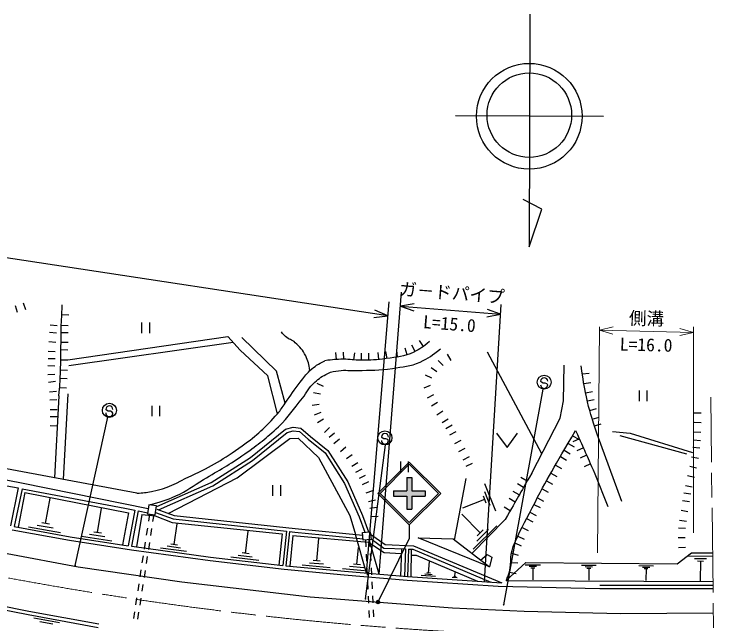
# Model space of a CAD drawing. Units: millimetres, scale not verified. Extents: x 0 to 700000, y -47500 to 447500.
# Drawn here: x 467888 to 567579, y 266460 to 353006 of the extents above; entities that cross this region are included whole.
import ezdxf
from ezdxf.enums import TextEntityAlignment as Align

# ---------------------------------------------------------------- set-up
doc = ezdxf.new("R2010")
doc.units = ezdxf.units.MM
doc.header["$LTSCALE"] = 1000
doc.header["$PDMODE"] = 32
doc.header["$PDSIZE"] = 500
doc.linetypes.add('CHAIN', pattern=[18.5, 12, -1.5, 3.5, -1.5])
for name, color, linetype, lineweight in [('M-STR-HTXT', 7, 'Continuous', 13), ('M-STR-STRC', 7, 'Continuous', 25), ('M-TTL-BAND', 7, 'Continuous', 25), ('S-TTL', 7, 'Continuous', 25)]:
    doc.layers.add(name, color=color, linetype=linetype, lineweight=lineweight)
doc.styles.add('@ＭＳ ゴシック', font='')
doc.styles.add('ＭＳ ゴシック', font='')
doc.styles.get('@ＭＳ ゴシック').set_extended_font_data('@MS Gothic')
doc.styles.get('ＭＳ ゴシック').set_extended_font_data('MS Gothic')

msp = doc.modelspace()

# ---------------------------------------------------------------- hatches: boundary and pattern name
at = {"layer": 'M-STR-STRC'}
for points in [[(521781, 285357), (523655, 285357), (523655, 287230), (524404, 287230), (524404, 285357), (526278, 285357), (526278, 284607), (524404, 284607), (524404, 282733), (523655, 282733), (523655, 284607), (521781, 284607)], [(476600, 274886), (476579, 274891), (476557, 274892), (476536, 274889), (476515, 274883), (476495, 274873), (476478, 274860), (476463, 274844), (476451, 274826), (476442, 274806), (476437, 274785), (476436, 274763), (476439, 274742), (476445, 274721), (476455, 274701), (476468, 274684), (476484, 274669), (476502, 274657), (476522, 274648), (476543, 274643), (476565, 274642), (476586, 274645), (476607, 274651), (476627, 274661), (476644, 274674), (476659, 274689), (476671, 274708), (476680, 274728), (476685, 274749), (476686, 274771), (476683, 274792), (476677, 274813), (476667, 274833), (476654, 274850), (476638, 274865), (476620, 274877)], [(517838, 270150), (517817, 270155), (517795, 270157), (517773, 270154), (517753, 270148), (517733, 270138), (517716, 270125), (517701, 270109), (517689, 270091), (517680, 270071), (517675, 270050), (517674, 270028), (517676, 270006), (517683, 269985), (517693, 269966), (517706, 269948), (517721, 269933), (517740, 269922), (517760, 269913), (517781, 269908), (517803, 269907), (517824, 269909), (517845, 269915), (517865, 269925), (517882, 269938), (517897, 269954), (517909, 269972), (517918, 269992), (517923, 270014), (517924, 270035), (517921, 270057), (517915, 270078), (517905, 270097), (517892, 270115), (517876, 270130), (517858, 270142)], [(537472, 269307), (537451, 269312), (537429, 269313), (537407, 269311), (537386, 269304), (537367, 269295), (537349, 269282), (537334, 269266), (537322, 269247), (537314, 269227), (537309, 269206), (537308, 269184), (537310, 269163), (537316, 269142), (537326, 269122), (537339, 269105), (537355, 269090), (537373, 269078), (537393, 269070), (537415, 269064), (537436, 269063), (537458, 269066), (537479, 269072), (537498, 269082), (537516, 269095), (537531, 269111), (537543, 269129), (537551, 269149), (537556, 269170), (537557, 269192), (537555, 269214), (537549, 269234), (537539, 269254), (537526, 269271), (537510, 269286), (537492, 269298)]]:
    msp.add_hatch(color=256, dxfattribs=at).paths.add_polyline_path(points)

# ---------------------------------------------------------------- linework, layer by layer
at = {"layer": 'M-STR-HTXT'}
for p, q in [((550745, 276529), (551029, 308639)), ((551024, 308154), (552968, 308626)), ((551024, 308154), (564387, 307841)), ((551024, 308154), (552944, 307591)), ((564387, 307841), (562468, 308404)), ((564387, 279411), (564387, 308639)), ((564387, 307841), (562444, 307369))]:
    msp.add_line(p, q, dxfattribs=at)
at = {"layer": 'M-STR-STRC'}
for p, q in [((520983, 310181), (328712, 339393)), ((519751, 273511), (522920, 313534)), ((517958, 273662), (521148, 312174)), ((524728, 311904), (522762, 311540)), ((522762, 311540), (537000, 310416)), ((522762, 311540), (524647, 310872)), ((534715, 272465), (537082, 311783)), ((537000, 310416), (535115, 311084)), ((518995, 309959), (520983, 310181)), ((520983, 310181), (519151, 310983)), ((535034, 310052), (537000, 310416)), ((542782, 300780), (542682, 300898)), ((543027, 300640), (542782, 300780)), ((543327, 300638), (543027, 300640)), ((543572, 300526), (543327, 300638)), ((543678, 300390), (543572, 300526)), ((537435, 269176), (543026, 299781)), ((481031, 296782), (480932, 296900)), ((481276, 296643), (481031, 296782)), ((481577, 296641), (481276, 296643)), ((481822, 296529), (481577, 296641)), ((481928, 296393), (481822, 296529)), ((476563, 274755), (481219, 295794)), ((520167, 292870), (520067, 292988)), ((520412, 292730), (520167, 292870)), ((520712, 292728), (520412, 292730)), ((520958, 292616), (520712, 292728)), ((521063, 292480), (520958, 292616)), ((517801, 270019), (520637, 291861)), ((524029, 289437), (519575, 284982)), ((524029, 289119), (519893, 284982)), ((528484, 284982), (524029, 289437)), ((528166, 284982), (524029, 289119)), ((523655, 287230), (523655, 285357)), ((523655, 287230), (524404, 287230)), ((524404, 287230), (524404, 285357)), ((521781, 285357), (523655, 285357)), ((521781, 285357), (521781, 284607)), ((524404, 285357), (526278, 285357)), ((526278, 285357), (526278, 284607)), ((519575, 284982), (524029, 280527)), ((519893, 284982), (524029, 280845)), ((521781, 284607), (523655, 284607)), ((523655, 284607), (523655, 282733)), ((524029, 280527), (528484, 284982)), ((524029, 280845), (528166, 284982)), ((524404, 284607), (524404, 282733)), ((524404, 284607), (526278, 284607)), ((523655, 282733), (524404, 282733)), ((524029, 280527), (524029, 278527)), ((519653, 269703), (524029, 278527))]:
    msp.add_line(p, q, dxfattribs=at)
for centre, radius in [((543181, 300769), 1000), ((481431, 296771), 1000), ((520566, 292859), 1000), ((519586, 269568), 150), ((519586, 269568), 120), ((519586, 269568), 90), ((519586, 269568), 60), ((519586, 269568), 30)]:
    msp.add_circle(centre, radius, dxfattribs=at)
for centre, start, end in [((543182, 300894), 359.55488, 179.55488), ((543178, 300394), 179.55488, 359.55488), ((481431, 296896), 359.55488, 179.55488), ((481428, 296396), 179.55488, 359.55488), ((520567, 292984), 359.55488, 179.55488), ((520563, 292484), 179.55488, 359.55488)]:
    msp.add_arc(centre, 500, start, end, dxfattribs=at)
msp.add_point((519586, 269568), dxfattribs=at)
at = {"layer": 'M-TTL-BAND', "color": 2, "linetype": 'CHAIN', "lineweight": 13}
msp.add_line((567579, 233922), (566846, 298634), dxfattribs=at)
msp.add_arc((558622, 764536), 500000, 259.45489, 270.91405, dxfattribs=at)
at = {"layer": 'S-TTL'}
for p, q in [((541152, 353006), (541042, 319977)), ((551604, 338471), (530604, 338541)), ((542866, 325342), (540189, 326697)), ((541042, 319977), (542866, 325342)), ((468402, 310655), (468099, 311608)), ((469555, 311018), (469255, 311971)), ((474683, 310359), (475682, 310332)), ((486000, 309230), (486000, 307730)), ((487125, 309230), (487125, 307730)), ((474013, 308747), (473017, 308835)), ((474591, 308879), (475589, 308813)), ((473922, 307719), (472925, 307802)), ((474565, 307830), (475564, 307806)), ((475532, 303928), (498272, 307252)), ((500020, 305290), (498272, 307252)), ((505186, 302318), (500253, 307096)), ((473820, 306418), (472821, 306476)), ((474560, 306435), (475560, 306437)), ((475688, 303116), (499000, 306435)), ((526035, 305853), (525492, 306692)), ((473749, 305096), (472750, 305128)), ((474552, 305383), (475552, 305373)), ((503943, 301677), (500020, 305290)), ((520866, 304131), (520713, 305119)), ((522359, 304333), (522235, 305325)), ((523702, 304640), (523457, 305610)), ((524847, 305136), (524403, 306032)), ((473717, 304063), (472717, 304099)), ((513673, 303994), (513577, 304989)), ((514707, 304024), (514686, 305024)), ((516163, 303929), (516268, 304923)), ((517259, 303878), (517258, 304878)), ((518298, 303890), (518289, 304890)), ((519688, 303976), (519613, 304973)), ((529953, 303863), (529466, 304737)), ((542847, 290621), (535145, 305050)), ((473681, 303056), (472681, 303069)), ((474532, 303940), (475532, 303928)), ((528832, 303153), (528121, 303857)), ((545903, 298134), (546034, 303203)), ((485340, 285015), (391048, 302617)), ((474497, 302516), (475497, 302488)), ((506384, 297776), (505186, 302318)), ((527944, 302239), (527133, 302823)), ((548593, 301933), (549584, 302067)), ((473688, 301878), (472690, 301806)), ((474443, 301317), (475442, 301271)), ((505316, 296299), (503943, 301677)), ((527237, 301331), (526335, 301761)), ((473763, 300841), (472768, 300736)), ((511851, 300132), (510956, 300578)), ((526994, 300283), (526072, 299895)), ((548807, 300563), (549794, 300722)), ((473901, 299440), (472904, 299369)), ((474361, 300012), (475358, 299943)), ((475513, 299095), (474873, 286969)), ((511392, 299054), (510412, 299256)), ((549066, 299236), (550046, 299435)), ((556653, 299572), (556653, 298072)), ((557778, 299572), (557778, 298072)), ((473983, 298280), (472984, 298239)), ((474270, 298848), (473651, 287197)), ((527457, 298964), (526561, 298521)), ((545466, 295643), (545903, 298134)), ((549313, 298106), (550290, 298318)), ((487442, 297431), (487442, 295931)), ((488567, 297431), (488567, 295931)), ((511221, 297600), (510230, 297462)), ((528017, 297876), (527163, 297356)), ((474031, 296860), (473031, 296849)), ((511445, 296472), (510532, 296065)), ((528766, 296672), (527941, 296107)), ((549647, 296763), (550616, 297011)), ((565463, 296386), (564463, 296366)), ((474041, 295859), (473041, 295870)), ((511858, 295499), (511000, 294985)), ((529543, 295522), (528701, 294982)), ((541412, 287869), (545466, 295643)), ((550015, 295518), (550971, 295809)), ((474014, 294531), (473016, 294587)), ((501454, 290073), (506440, 294089)), ((506440, 294089), (507523, 294391)), ((507523, 294391), (508622, 294225)), ((508622, 294225), (509996, 293075)), ((512692, 294332), (511971, 293639)), ((530091, 294662), (529224, 294163)), ((550322, 294560), (551274, 294867)), ((565479, 295002), (564479, 295030)), ((501747, 289666), (506674, 293635)), ((506674, 293635), (507554, 293881)), ((507554, 293881), (508409, 293751)), ((508409, 293751), (509678, 292690)), ((513412, 293518), (512623, 292903)), ((530624, 293743), (529751, 293254)), ((536402, 293522), (537902, 291522)), ((537902, 291522), (539402, 293522)), ((547223, 293174), (548086, 292667)), ((554206, 283843), (550710, 293370)), ((552902, 293761), (555389, 293547)), ((553922, 293222), (563391, 290600)), ((555389, 293547), (564265, 290770)), ((565436, 293648), (564437, 293693)), ((499566, 287193), (507077, 292762)), ((507077, 292762), (508262, 292801)), ((508262, 292801), (511127, 290072)), ((509678, 292690), (512063, 290738)), ((509996, 293075), (512442, 291074)), ((514092, 292660), (513325, 292018)), ((531328, 292474), (530445, 292006)), ((548179, 292715), (547265, 292309)), ((565377, 292452), (564381, 292539)), ((515032, 291538), (514266, 290895)), ((531922, 291342), (531028, 290895)), ((546002, 291101), (546864, 290593)), ((546580, 292082), (547442, 291574)), ((548748, 291436), (547834, 291029)), ((565285, 291390), (564293, 291519)), ((512063, 290738), (514841, 286368)), ((512442, 291074), (515283, 286604)), ((515903, 290480), (515104, 289879)), ((532514, 290152), (531614, 289716)), ((545478, 290210), (546340, 289703)), ((549213, 290390), (548299, 289983)), ((565082, 289933), (564099, 290116)), ((449992, 289230), (468479, 285753)), ((450142, 290016), (468943, 286480)), ((495880, 286512), (501454, 290073)), ((496117, 286070), (501747, 289666)), ((511127, 290072), (515585, 281827)), ((516736, 289334), (515885, 288808)), ((522752, 289521), (522752, 288021)), ((523877, 289521), (523877, 288021)), ((532961, 289230), (532060, 288796)), ((549757, 289166), (548844, 288759)), ((517283, 288448), (516403, 287974)), ((544771, 289001), (545635, 288496)), ((564823, 288574), (563846, 288788)), ((489771, 282151), (499566, 287193)), ((517774, 287548), (516884, 287092)), ((540756, 286723), (539888, 287220)), ((544127, 287880), (544995, 287383)), ((550375, 287777), (552240, 283144)), ((564529, 287238), (563553, 287457)), ((468943, 286480), (486949, 282846)), ((488181, 283107), (495880, 286512)), ((504616, 286156), (504616, 284656)), ((505741, 286156), (505741, 284656)), ((514841, 286368), (516913, 281680)), ((515283, 286604), (517377, 281867)), ((518237, 286636), (517327, 286222)), ((530441, 278368), (532097, 287085)), ((534689, 286406), (536270, 282499)), ((540246, 285830), (539377, 286327)), ((543511, 286781), (544384, 286293)), ((468479, 285753), (467391, 280376)), ((469020, 285652), (467930, 280269)), ((469445, 285118), (468461, 280173)), ((469020, 285652), (483605, 282909)), ((469445, 285118), (484151, 282218)), ((488383, 282650), (496117, 286070)), ((518792, 285355), (517842, 285040)), ((534694, 285271), (535484, 283317)), ((539637, 284767), (538769, 285264)), ((542887, 285633), (543766, 285157)), ((564223, 285851), (563243, 286050)), ((472380, 280701), (473032, 284309)), ((534698, 284136), (531573, 282871)), ((534501, 284624), (534896, 283648)), ((539063, 283764), (538195, 284260)), ((542220, 284369), (543105, 283904)), ((564023, 284861), (563038, 285036)), ((487011, 283358), (486855, 282069)), ((488110, 283226), (487011, 283358)), ((487955, 281936), (488110, 283226)), ((519206, 284012), (518227, 283807)), ((541734, 283427), (542623, 282968)), ((563833, 283793), (562845, 283943)), ((479758, 279422), (480292, 282877)), ((484151, 282218), (483291, 277688)), ((483605, 282909), (485041, 282619)), ((485041, 282619), (484082, 277566)), ((485531, 282520), (484576, 277490)), ((485531, 282520), (486877, 282248)), ((487994, 282258), (490496, 281359)), ((488163, 282729), (490609, 281849)), ((519421, 282992), (518433, 282836)), ((538349, 282516), (537481, 283012)), ((541161, 282308), (542051, 281853)), ((563602, 282390), (562617, 282568)), ((486061, 282002), (485287, 277392)), ((486061, 282002), (487912, 281821)), ((486855, 282069), (487955, 281936)), ((487130, 282036), (486978, 281048)), ((487726, 281964), (487574, 280976)), ((487912, 281821), (490334, 280863)), ((490496, 281359), (506600, 279632)), ((490609, 281849), (507829, 280003)), ((515585, 281827), (516393, 279158)), ((516913, 281680), (517713, 279469)), ((517377, 281867), (518226, 279520)), ((519621, 281726), (518624, 281652)), ((534105, 279384), (531468, 282060)), ((532916, 276474), (537642, 281280)), ((540687, 281406), (541571, 280939)), ((467930, 280269), (475867, 278835)), ((474472, 279392), (469963, 280206)), ((473426, 280046), (471171, 280454)), ((472944, 280599), (471817, 280803)), ((490334, 280863), (505953, 279228)), ((490636, 277721), (491040, 280688)), ((536436, 280363), (533091, 277068)), ((540038, 280167), (540924, 279704)), ((563374, 281018), (562379, 281123)), ((467603, 279820), (475784, 278342)), ((480771, 278823), (478612, 279157)), ((480298, 279338), (479218, 279505)), ((486825, 280059), (486672, 279071)), ((487421, 279987), (487268, 278999)), ((500768, 276472), (501143, 279631)), ((505953, 279228), (505476, 274810)), ((506600, 279632), (506072, 274740)), ((506998, 279590), (506469, 274696)), ((506998, 279590), (507778, 279506)), ((507778, 279506), (517464, 278550)), ((507829, 280003), (517414, 279057)), ((517958, 273662), (516393, 279158)), ((517376, 279436), (518487, 279545)), ((517483, 278348), (517376, 279436)), ((518487, 279545), (518594, 278457)), ((518522, 279194), (520599, 277728)), ((535270, 279874), (533598, 278226)), ((534523, 279796), (533687, 278973)), ((563272, 280023), (562273, 280066)), ((475784, 278342), (484566, 276985)), ((475867, 278835), (484082, 277566)), ((481784, 278224), (477465, 278892)), ((507497, 279006), (507048, 274643)), ((507497, 279006), (518212, 278074)), ((510882, 275407), (511163, 278587)), ((518594, 278457), (517483, 278348)), ((517794, 278379), (517843, 277380)), ((519751, 273511), (518349, 278433)), ((518392, 278437), (518441, 277439)), ((518586, 278536), (520430, 277235)), ((535432, 274549), (525284, 278699)), ((525284, 278699), (530236, 278524)), ((530236, 278524), (535432, 274549)), ((539423, 278907), (540325, 278473)), ((563221, 278685), (562221, 278667)), ((425408, 277169), (469995, 268281)), ((484576, 277490), (484638, 277480)), ((484638, 277480), (495802, 275960)), ((486519, 278083), (486367, 277095)), ((487115, 278011), (486963, 277023)), ((492389, 276727), (488681, 277232)), ((491513, 277224), (489658, 277477)), ((491100, 277658), (490173, 277785)), ((516584, 274909), (516794, 277287)), ((518212, 278074), (520445, 276578)), ((520430, 277235), (523497, 277096)), ((520599, 277728), (524618, 277546)), ((524618, 277546), (537159, 272307)), ((539009, 277964), (539924, 277561)), ((563265, 277311), (562267, 277239)), ((425311, 276679), (469901, 267790)), ((466895, 276472), (476990, 274555)), ((484566, 276985), (495739, 275464)), ((501708, 275960), (499734, 276195)), ((501262, 276414), (500275, 276531)), ((517892, 276381), (517941, 275382)), ((518490, 276440), (518539, 275441)), ((520445, 276578), (522872, 276440)), ((522898, 277123), (522752, 273257)), ((523497, 277096), (523351, 273206)), ((523897, 277078), (523750, 273173)), ((523897, 277078), (524507, 277051)), ((524272, 277061), (524260, 273139)), ((524270, 276218), (525000, 276200)), ((524507, 277051), (535625, 272406)), ((525000, 276200), (533726, 272529)), ((534147, 275532), (535064, 276314)), ((535064, 276314), (535755, 275917)), ((538530, 276493), (539495, 276234)), ((562083, 274995), (564093, 276568)), ((564093, 276568), (567096, 276539)), ((486214, 276106), (486061, 275118)), ((486810, 276034), (486657, 275046)), ((495739, 275464), (506277, 274212)), ((495802, 275960), (506072, 274740)), ((502648, 275448), (498700, 275917)), ((511379, 275363), (510385, 275451)), ((526771, 273685), (526875, 275308)), ((535755, 275917), (535432, 274549)), ((537776, 272645), (540592, 275170)), ((538422, 275161), (539422, 275125)), ((540592, 275170), (562083, 274995)), ((563639, 276110), (567132, 276076)), ((564509, 275752), (566256, 275735)), ((564942, 275399), (565816, 275390)), ((565379, 275394), (565352, 272600)), ((476990, 274555), (491740, 272442)), ((506277, 274212), (514780, 273429)), ((506469, 274696), (514824, 273927)), ((512799, 274436), (508824, 274787)), ((511841, 274922), (509853, 275097)), ((517674, 274010), (514522, 274288)), ((517545, 274423), (515553, 274599)), ((517082, 274865), (516086, 274953)), ((517990, 274383), (518040, 273385)), ((518588, 274442), (518637, 273443)), ((540504, 274870), (542641, 274853)), ((541036, 274652), (542105, 274644)), ((541302, 274437), (541836, 274432)), ((541569, 274434), (541555, 272725)), ((548469, 274806), (550583, 274788)), ((548995, 274590), (550052, 274581)), ((549258, 274376), (549786, 274372)), ((549522, 274374), (549508, 272683)), ((556610, 274739), (558700, 274722)), ((557131, 274526), (558176, 274518)), ((557390, 274315), (557913, 274311)), ((557652, 274313), (557638, 272641)), ((485908, 274130), (485756, 273141)), ((486504, 274058), (486352, 273070)), ((514780, 273429), (523727, 272673)), ((514824, 273927), (523764, 273171)), ((523764, 273171), (537159, 272307)), ((527759, 273214), (525730, 273345)), ((527265, 273450), (526250, 273515)), ((527024, 273669), (526517, 273702)), ((530575, 273180), (530391, 273192)), ((530483, 273186), (530521, 273774)), ((538233, 273799), (539221, 273639)), ((491740, 272442), (509947, 270308)), ((518089, 272386), (518138, 271387)), ((518686, 272445), (518735, 271446)), ((523727, 272673), (536665, 271838)), ((530841, 273015), (530106, 273063)), ((530662, 273101), (530294, 273124)), ((537776, 272645), (567142, 272491)), ((485603, 272153), (485450, 271165)), ((486199, 272081), (486046, 271093)), ((536665, 271838), (551069, 271479)), ((551069, 271979), (567153, 271979)), ((551069, 271479), (567153, 271479)), ((485297, 270177), (485145, 269188)), ((509947, 270308), (530149, 268758)), ((518187, 270388), (518236, 269389)), ((518785, 270447), (518834, 269448)), ((485893, 270105), (485741, 269117)), ((469995, 268281), (479933, 266455)), ((484992, 268200), (484839, 267212)), ((518285, 268391), (518334, 267392)), ((518883, 268449), (518932, 267451)), ((530149, 268758), (540361, 268289)), ((540361, 268289), (554016, 267936)), ((469901, 267790), (479849, 265962)), ((470681, 267341), (474364, 266665)), ((485588, 268128), (485435, 267140)), ((554016, 267936), (567192, 268055)), ((471534, 266804), (473375, 266466))]:
    msp.add_line(p, q, dxfattribs=at)
for centre, radius in [((541062, 338506), 7500), ((541071, 338664), 6000)]:
    msp.add_circle(centre, radius, dxfattribs=at)
for points, knots in [([(474270, 298848), (474389, 300346), (474418, 300746), (474474, 301965), (474535, 303299), (474531, 304048), (474552, 305383), (474574, 306749), (474540, 307515), (474591, 308879), (474614, 309510), (474667, 309861), (474688, 310492), (474704, 310984), (474707, 311147), (474707, 311754)], [0, 0, 0, 0, 1, 1, 1, 2, 2, 2, 3, 3, 3, 4, 4, 4, 5, 5, 5, 5]), ([(509919, 302418), (509765, 303354), (509688, 303747), (509309, 304508), (508894, 305340), (508509, 305737), (507832, 306373), (507370, 306807), (506918, 306801), (506460, 307240), (506212, 307478), (506111, 307582), (505877, 307901)], [0, 0, 0, 0, 1, 1, 1, 2, 2, 2, 3, 3, 3, 4, 4, 4, 4]), ([(526879, 306529), (525986, 305771), (525595, 305512), (524664, 305043), (523255, 304333), (522292, 304348), (520731, 304111), (519356, 303902), (518568, 303881), (517177, 303878), (516185, 303876), (515634, 304031), (514642, 304024), (513615, 304015), (513241, 303968), (512020, 303820)], [0, 0, 0, 0, 1, 1, 1, 2, 2, 2, 3, 3, 3, 4, 4, 4, 5, 5, 5, 5]), ([(487011, 283358), (488804, 283814), (489411, 283987), (490859, 284625), (492494, 285345), (493267, 286031), (494795, 286956), (497100, 288350), (498471, 289013), (500661, 290581), (502614, 291979), (503696, 292800), (505442, 294449), (506941, 295865), (507543, 296887), (508841, 298489), (509546, 299359), (509743, 300028), (510591, 300757), (511257, 301329), (511659, 301643), (512456, 302009), (513018, 302267), (513378, 302322), (513992, 302398), (515014, 302523), (515599, 302391), (516627, 302426), (518579, 302491), (519687, 302435), (521617, 302728), (523181, 302965), (524125, 302969), (525566, 303621), (526788, 304174), (527278, 304538), (528441, 305499)], [0, 0, 0, 0, 1, 1, 1, 2, 2, 2, 3, 3, 3, 4, 4, 4, 5, 5, 5, 6, 6, 6, 7, 7, 7, 8, 8, 8, 9, 9, 9, 10, 10, 10, 11, 11, 11, 12, 12, 12, 12]), ([(485340, 285015), (486280, 285053), (486607, 285127), (487408, 285267), (489746, 285677), (490913, 286489), (493060, 287501), (496019, 288896), (497617, 289843), (500285, 291735), (502450, 293270), (503569, 294302), (505316, 296299), (505784, 296835), (505969, 297197), (506384, 297776), (507228, 298950), (507662, 299637), (508540, 300786), (509047, 301449), (509308, 301850), (509919, 302418), (510642, 303089), (511026, 303277), (512020, 303820)], [0, 0, 0, 0, 1, 1, 1, 2, 2, 2, 3, 3, 3, 4, 4, 4, 5, 5, 5, 6, 6, 6, 7, 7, 7, 8, 8, 8, 8]), ([(550710, 293370), (549901, 295855), (549640, 296585), (549181, 298702), (548813, 300394), (548714, 301002), (548438, 303072)], [0, 0, 0, 0, 1, 1, 1, 2, 2, 2, 2]), ([(537776, 272645), (537930, 272933), (537961, 273043), (538066, 273304), (538681, 274825), (538185, 275918), (538794, 277441), (539680, 279653), (540395, 280795), (541475, 282918), (543706, 287306), (544598, 288697), (547651, 293902)], [0, 0, 0, 0, 1, 1, 1, 2, 2, 2, 3, 3, 3, 4, 4, 4, 4])]:
    msp.add_open_spline(points, degree=3, knots=knots, dxfattribs=at)
for points in [[(547651, 293902), (549013, 290839), (549013, 290839), (550375, 287777)], [(541412, 287869), (539527, 284574), (539527, 284574), (537642, 281280)]]:
    msp.add_open_spline(points, degree=3, dxfattribs=at)

# ---------------------------------------------------------------- texts
at = {"layer": 'M-STR-HTXT', "style": 'ＭＳ ゴシック'}
msp.add_text('側溝', height=1833, rotation=358.659, dxfattribs=at).set_placement((557684, 308350), align=Align.BOTTOM_CENTER)
at = {"layer": 'M-STR-HTXT', "style": '@ＭＳ ゴシック'}
msp.add_text('L=16.0', height=1833, rotation=358.659, dxfattribs=at).set_placement((557682, 306997), align=Align.TOP_CENTER)
at = {"layer": 'M-STR-STRC', "style": 'ＭＳ ゴシック'}
msp.add_text('ガ－ドパイプ', height=1833, rotation=355.486, dxfattribs=at).set_placement((529960, 311975), align=Align.BOTTOM_CENTER)
at = {"layer": 'M-STR-STRC', "style": '@ＭＳ ゴシック'}
msp.add_text('L=15.0', height=1833, rotation=355.486, dxfattribs=at).set_placement((529802, 309981), align=Align.TOP_CENTER)

doc.saveas('drawing.dxf')
